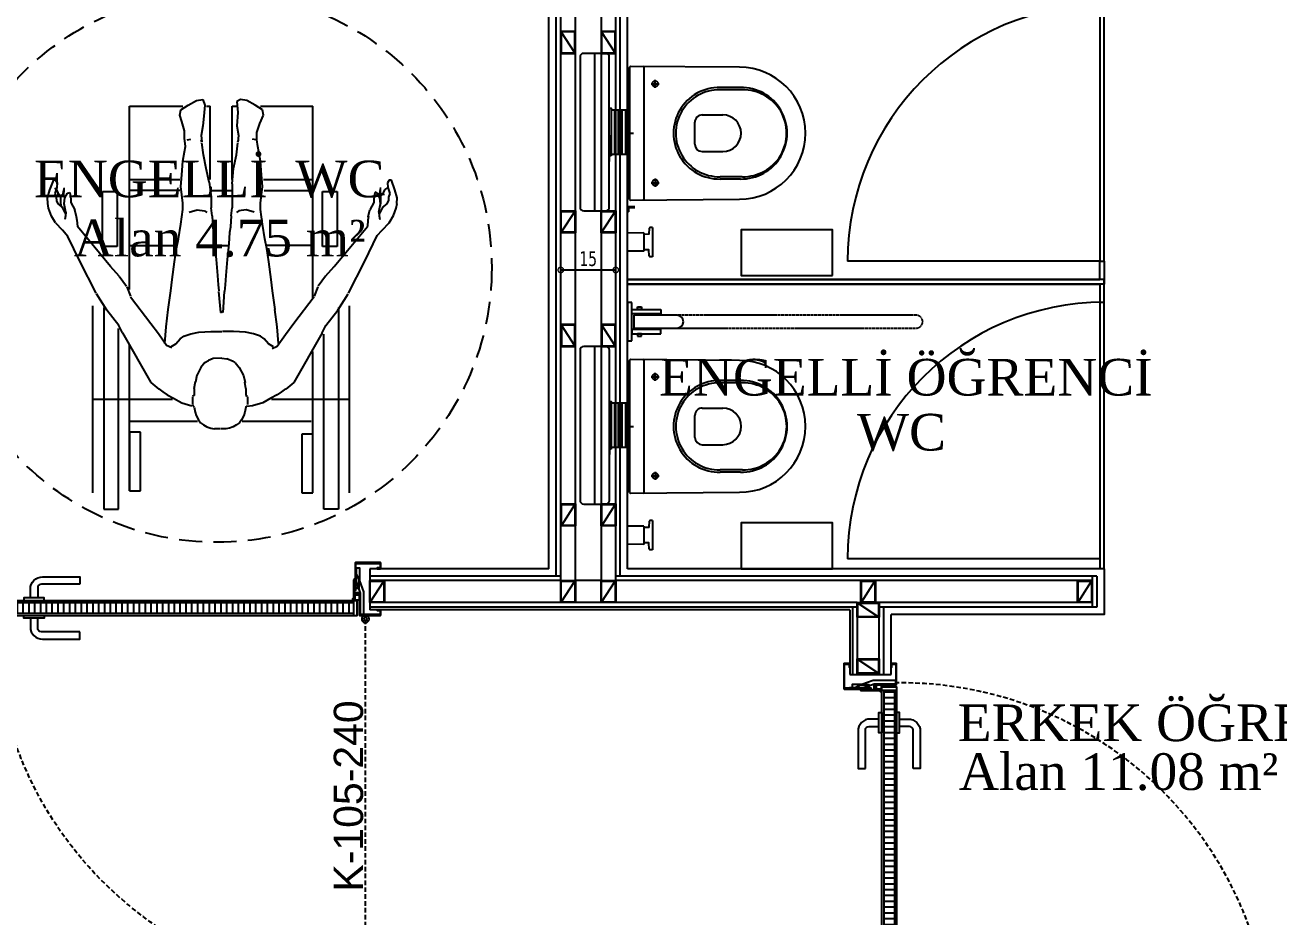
# Model space of a CAD drawing. Header units: millimetres. Extents: x -29311 to -3405, y 28913 to 42880.
# Drawn here: x -17049.3 to -16707.2, y 32018.8 to 32262.2 of the extents above; entities that cross this region are included whole.
import ezdxf
from ezdxf.enums import TextEntityAlignment as Align

# ---------------------------------------------------------------- set-up
doc = ezdxf.new("R2010")
doc.units = ezdxf.units.MM
for name, pattern in [('( Hidden )', [0.375, 0.25, -0.125]), ('CENTER2', [1.125, 0.75, -0.125, 0.125, -0.125]), ('DASHED2', [0.375, 0.25, -0.125]), ('HIDDEN', [0.375, 0.25, -0.125])]:
    doc.linetypes.add(name, pattern=pattern)
for name, color, linetype in [('A-DUVAR-ALCIPAN', 9, 'Continuous'), ('A-DUVAR-ALCIPAN-CELIK', 144, 'Continuous'), ('A-DUVAR-TARAMA', 251, 'Continuous'), ('A-KAPI-AHSAP', 245, 'Continuous'), ('A-KAPI-AKSESUAR', 206, 'Continuous'), ('A-KAPI-METAL', 84, 'Continuous'), ('A-KAPI-PROFIL', 206, 'Continuous'), ('A-KAPLAMA-AHSAP', 34, 'Continuous'), ('A-KAPLAMA-SERAMIK', 31, 'Continuous'), ('A-OLCU-IC', 126, 'Continuous'), ('A-SIVA-ALCIPAN', 247, 'Continuous'), ('A-TEFRIS-SABIT', 177, 'Continuous'), ('A-YAZI', 136, 'Continuous'), ('AR-PLAN GORUNUS', 8, 'Continuous'), ('level', 10, 'Continuous')]:
    doc.layers.add(name, color=color, linetype=linetype)
doc.layers.add('MB_TERFİS', color=253, linetype='Continuous', lineweight=20)
doc.styles.add('Dimension Text', font='tahoma.ttf', dxfattribs={"width": 0.8})
doc.styles.get("Standard").update_dxf_attribs({"font": 'arial.ttf'})
doc.styles.add('YAZ', font='times.ttf', dxfattribs={"height": 0.12})
doc.styles.add('YAZ-50', font='times.ttf', dxfattribs={"width": 0.9})
doc.dimstyles.new('AYG-OLCU 1 to 2', dxfattribs={"dimtxt": 4, "dimasz": 3, "dimexe": 1.5, "dimexo": 1, "dimgap": 1, "dimtad": 1, "dimdec": 0, "dimdsep": 46, "dimtxsty": 'Dimension Text', "dimblk": 'DOTSMALL', "dimcen": 0, "dimclrd": 256, "dimclre": 256, "dimclrt": 256, "dimadec": 0, "dimazin": 0, "dimtfac": 1, "dimtdec": 0, "dimtofl": 0, "dimtmove": 1, "dimatfit": 3, "dimfxl": 1, "dimarcsym": 0})

# ---------------------------------------------------------------- blocks, each defined once
blk = doc.blocks.new('A$C7B0C6078')
for p, q in [((439.9, 361.7), (439.9, 3.3)), ((172.1, 301.2), (232.8, 301.2)), ((177.2, 307.5), (232.7, 307.5)), ((281.7, 232.5), (225.5, 232.5)), ((301.7, 212.5), (301.7, 152.5)), ((175.5, 182.5), (175.5, 182.5)), ((281.7, 132.5), (225.5, 132.5)), ((172.1, 63.8), (232.8, 63.8)), ((177.2, 57.5), (232.7, 57.5))]:
    blk.add_line(p, q)
at = {"color": 4, "linetype": 'CENTER2', "ltscale": 30}
for p, q in [((421, 317.5), (398.9, 317.5)), ((409.9, 306.4), (409.9, 328.6)), ((488.8, 182.5), (469.4, 182.5)), ((421, 47.5), (398.9, 47.5)), ((409.9, 58.6), (409.9, 36.4))]:
    blk.add_line(p, q, dxfattribs=at)
blk.add_lwpolyline([(480, 362, 0.416782), (477, 365), (180, 362.5, 1), (180, 2.5), (477, 0, 0.416585), (480, 3)], format="xyb", close=True)
for centre in [(409.9, 317.5), (409.9, 47.5)]:
    blk.add_circle(centre, 8)
for centre, radius, start, end in [((442.9, 361.7), 3, 90.4828, 180), ((174.9, 182.5), 125, 88.9853, 271.0147), ((169.9, 182.5), 118.7, 88.9853, 271.0147), ((234.9, 182.5), 125, 268.9853, 91.0147), ((234.9, 182.5), 118.7, 268.9853, 91.0147), ((225.5, 182.5), 50, 90, 180), ((281.7, 212.5), 20, 0, 90), ((225.5, 182.5), 50, 180, 270), ((281.7, 152.5), 20, 270, 0), ((442.9, 3.3), 3, 180, 269.5172)]:
    blk.add_arc(centre, radius, start, end)
blk = doc.blocks.new('engelli_bar')
for p, q in [((-2978.43, -757.43, 0), (-2978.43, -758.55, 0)), ((-2967.93, -757.43, 0), (-2978.43, -757.43, 0)), ((-2978.43, -758.55, 0), (-2967.93, -758.55, 0)), ((-2975.31, -758.55, 0), (-2976.52, -758.55, 0)), ((-2976.52, -758.55, 0), (-2976.52, -766.45, 0)), ((-2975.31, -766.45, 0), (-2975.31, -758.55, 0)), ((-2971.43, -759.1, 0), (-2974.93, -759.1, 0)), ((-2974.93, -759.1, 0), (-2974.93, -770.91, 0)), ((-2971.04, -758.55, 0), (-2969.83, -758.55, 0)), ((-2971.04, -766.45, 0), (-2971.04, -758.55, 0)), ((-2969.83, -758.55, 0), (-2969.83, -766.45, 0)), ((-2967.93, -758.55, 0), (-2967.93, -757.43, 0)), ((-2976.52, -760.08, 0), (-2977.18, -760.08, 0)), ((-2977.18, -760.08, 0), (-2977.18, -761.18, 0)), ((-2977.18, -761.18, 0), (-2976.52, -761.18, 0)), ((-2976.52, -761.18, 0), (-2976.52, -760.08, 0)), ((-2969.83, -760.08, 0), (-2969.17, -760.08, 0)), ((-2969.83, -761.18, 0), (-2969.83, -760.08, 0)), ((-2969.17, -761.18, 0), (-2969.83, -761.18, 0)), ((-2969.17, -760.08, 0), (-2969.17, -761.18, 0)), ((-2976.52, -766.45, 0), (-2975.31, -766.45, 0)), ((-2969.83, -766.45, 0), (-2971.04, -766.45, 0))]:
    blk.add_line(p, q)
at = {"color": 252, "linetype": 'DASHED2', "ltscale": 0.25}
for p, q in [((-2974.93, -770.91, 0), (-2974.93, -836.18, 0)), ((-2971.43, -836.18, 0), (-2971.43, -770.89, 0))]:
    blk.add_line(p, q, dxfattribs=at)
at = {"elevation": 0}
blk.add_lwpolyline([(-2971.43, -770.89), (-2971.43, -759.1)], dxfattribs=at)
for start, end in [(180, 270), (269.999, 0)]:
    blk.add_arc((-2973.18, -770.89, 0), 1.75, start, end)
at = {"color": 252, "linetype": 'DASHED2', "ltscale": 0.25}
for start, end in [(180, 270), (269.999, 0)]:
    blk.add_arc((-2973.18, -836.18, 0), 1.75, start, end, dxfattribs=at)
blk = doc.blocks.new('WC')
at = {"layer": 'A-TEFRIS-SABIT'}
for p, q in [((83781.92, 725.33), (83781.92, 733.33)), ((83781.92, 733.33), (83782.64, 733.31)), ((83782.83, 733.12), (83782.92, 731.48)), ((83782.95, 731.45), (83784.27, 731.43)), ((83784.27, 726.83), (83784.27, 731.83)), ((83784.27, 731.83), (83788.67, 731.79)), ((83788.73, 731.74), (83788.73, 726.91)), ((83781.92, 725.33), (83782.64, 725.34)), ((83782.83, 725.53), (83782.92, 727.17)), ((83782.95, 727.2), (83784.27, 727.22)), ((83784.27, 726.83), (83788.67, 726.86)), ((83788.21, 717.6), (83788.21, 681.65))]:
    blk.add_line(p, q, dxfattribs=at)
for points in [[(83732.79, 738.48), (83732.79, 725.98), (83757.79, 725.98), (83757.79, 738.48)], [(83788.21, 705.83), (83788.71, 705.83), (83788.71, 692.83), (83788.21, 692.83), (83788.21, 705.83)], [(83793.21, 705.83), (83793.71, 705.83), (83793.71, 692.83), (83793.21, 692.83), (83793.21, 705.83)]]:
    blk.add_lwpolyline(points, close=True, dxfattribs=at)
blk.add_lwpolyline([(83801.71, 678.83), (83801.71, 719.83, 0.414214), (83800.71, 720.83), (83794.71, 720.83, 0.414214), (83793.71, 719.83), (83793.71, 678.83, 0.414214), (83794.71, 677.83), (83800.71, 677.83, 0.414214)], format="xyb", close=True, dxfattribs=at)
blk.add_lwpolyline([(83801.71, 678.83), (83801.71, 719.83, 0.414214), (83800.71, 720.83), (83794.71, 720.83, 0.414214), (83793.71, 719.83), (83793.71, 678.83, 0.414214), (83794.71, 677.83), (83800.71, 677.83, 0.414214)], format="xyb", close=True, dxfattribs=at)
for points in [[(83797.71, 720.83), (83797.71, 677.83)], [(83788.21, 705.83), (83788.21, 692.83)], [(83788.21, 705.83), (83788.21, 692.83)], [(83793.21, 705.33), (83788.71, 705.33)], [(83789.21, 705.33), (83789.21, 693.33)], [(83790.21, 705.33), (83790.21, 693.33)], [(83791.21, 705.33), (83791.21, 693.33)], [(83792.21, 705.33), (83792.21, 693.33)], [(83793.71, 700.17), (83793.71, 707.33)], [(83788.71, 693.33), (83793.21, 693.33)]]:
    blk.add_lwpolyline(points, dxfattribs=at)
for centre, radius, start, end in [((83782.63, 733.11), 0.2, 3.0835, 89), ((83782.95, 731.48), 0.03, 183.0835, 269), ((83788.68, 731.74), 0.05, 0, 89.5), ((83782.63, 725.54), 0.2, 271, 356.9165), ((83782.95, 727.17), 0.03, 91, 176.9165), ((83788.68, 726.91), 0.05, 270.5, 360)]:
    blk.add_arc(centre, radius, start, end, dxfattribs=at)
at = {"layer": 'A-TEFRIS-SABIT', "xscale": 0.1, "yscale": 0.1, "zscale": 0.1}
blk.add_blockref('A$C7B0C6078', (83740.21, 681.38), dxfattribs=at)
at = {"layer": 'A-TEFRIS-SABIT', "rotation": 270}
blk.add_blockref('engelli_bar', (84546.15, -2302.12, 0), dxfattribs=at)
blk = doc.blocks.new('ISLAK ACIM')
at = {"layer": 'A-TEFRIS-SABIT'}
for p, q in [((82787.45, 16223.07), (82787.45, 16259.02)), ((82786.95, 16208.93), (82786.95, 16213.76)), ((82791.4, 16213.85), (82787, 16213.81)), ((82791.4, 16213.85), (82791.4, 16208.85)), ((82792.71, 16213.47), (82791.4, 16213.45)), ((82792.83, 16215.14), (82792.74, 16213.5)), ((82793.74, 16215.35), (82793.03, 16215.33)), ((82793.74, 16215.35), (82793.74, 16207.35)), ((82791.4, 16208.85), (82787, 16208.88)), ((82792.71, 16209.22), (82791.4, 16209.24)), ((82792.83, 16207.55), (82792.74, 16209.19)), ((82793.74, 16207.35), (82793.03, 16207.36))]:
    blk.add_line(p, q, dxfattribs=at)
blk.add_lwpolyline([(82773.95, 16261.85), (82773.95, 16220.85, 0.414214), (82774.95, 16219.85), (82780.95, 16219.85, 0.414214), (82781.95, 16220.85), (82781.95, 16261.85, 0.414214), (82780.95, 16262.85), (82774.95, 16262.85, 0.414214)], format="xyb", close=True, dxfattribs=at)
blk.add_lwpolyline([(82773.95, 16261.85), (82773.95, 16220.85, 0.414214), (82774.95, 16219.85), (82780.95, 16219.85, 0.414214), (82781.95, 16220.85), (82781.95, 16261.85, 0.414214), (82780.95, 16262.85), (82774.95, 16262.85, 0.414214)], format="xyb", close=True, dxfattribs=at)
for points in [[(82777.95, 16219.85), (82777.95, 16262.85)], [(82787.45, 16234.85), (82787.45, 16247.85)], [(82787.45, 16234.85), (82787.45, 16247.85)], [(82786.95, 16247.35), (82782.45, 16247.35)], [(82783.45, 16235.35), (82783.45, 16247.35)], [(82784.45, 16235.35), (82784.45, 16247.35)], [(82785.45, 16235.35), (82785.45, 16247.35)], [(82786.45, 16235.35), (82786.45, 16247.35)], [(82781.95, 16240.5), (82781.95, 16233.35)], [(82782.45, 16235.35), (82786.95, 16235.35)]]:
    blk.add_lwpolyline(points, dxfattribs=at)
for points in [[(82782.45, 16234.85), (82781.95, 16234.85), (82781.95, 16247.85), (82782.45, 16247.85), (82782.45, 16234.85)], [(82787.45, 16234.85), (82786.95, 16234.85), (82786.95, 16247.85), (82787.45, 16247.85), (82787.45, 16234.85)], [(82842.88, 16202.2), (82842.88, 16214.7), (82817.88, 16214.7), (82817.88, 16202.2)]]:
    blk.add_lwpolyline(points, close=True, dxfattribs=at)
for centre, radius, start, end in [((82787, 16213.76), 0.05, 90.5, 180), ((82792.71, 16213.5), 0.03, 271, 356.9165), ((82793.03, 16215.13), 0.2, 91, 176.9165), ((82787, 16208.93), 0.05, 180, 269.5), ((82792.71, 16209.19), 0.03, 3.0835, 89), ((82793.03, 16207.56), 0.2, 183.0835, 269)]:
    blk.add_arc(centre, radius, start, end, dxfattribs=at)
at = {"layer": 'A-TEFRIS-SABIT', "xscale": 0.1, "yscale": 0.1, "zscale": 0.1, "rotation": 180}
blk.add_blockref('A$C7B0C6078', (82835.45, 16259.3), dxfattribs=at)
blk = doc.blocks.new('engelli')
at = {"linetype": 'Continuous'}
for p, q in [((-32.02, -33.07), (-32.02, 21.96)), ((-32.02, 21.96), (-28.02, 21.96)), ((-28.02, 21.96), (-28.02, -27.32)), ((27.98, 21.96), (27.98, -25.82)), ((31.98, 21.96), (27.98, 21.96)), ((31.98, -33.07), (31.98, 21.96)), ((-35.02, 17.46), (-35.02, -33.54)), ((21.98, 1.46), (21.98, 17.46)), ((21.98, 17.46), (24.98, 17.46)), ((24.98, 17.46), (24.98, -21.07)), ((24.98, 17.46), (24.98, 1.46)), ((34.98, 17.46), (34.98, -33.54)), ((-25.02, 16.96), (-25.02, -22.82)), ((-25.02, 0.96), (-25.02, 16.96)), ((-25.02, 16.96), (-22.02, 16.96)), ((-22.02, 16.96), (-22.02, 0.96)), ((-22.02, 0.96), (-25.02, 0.96)), ((-0.17, 0), (-1.81, 0)), ((1.3, 0), (0, 0)), ((24.98, 1.46), (21.98, 1.46)), ((-25.02, -2.04), (-6.49, -2.04)), ((-6.84, -3.65), (-6.17, -2.43)), ((-6.17, -2.43), (-5.64, -1.57)), ((-5.64, -1.57), (-4.85, -1.04)), ((-4.85, -1.04), (-3.92, -0.52)), ((-3.92, -0.52), (-2.85, -0.17)), ((-2.85, -0.17), (-1.92, 0)), ((2.23, -0.17), (1.3, 0)), ((3.29, -0.52), (2.23, -0.17)), ((4.22, -1.04), (3.29, -0.52)), ((5.02, -1.57), (4.22, -1.04)), ((5.55, -2.43), (5.02, -1.57)), ((6.22, -3.65), (5.55, -2.43)), ((5.76, -2.04), (24.51, -2.04)), ((-10.77, -7.11), (-8, -6.24)), ((-7.37, -5.91), (-7.79, -6.44)), ((-7.79, -8.7), (-7.79, -6.61)), ((-7.37, -5.91), (-7.1, -4.52)), ((-7.1, -4.52), (-6.84, -3.65)), ((6.48, -4.52), (6.22, -3.65)), ((6.75, -5.91), (6.48, -4.52)), ((6.75, -5.91), (7.17, -6.26)), ((8.54, -6.24), (7.01, -6.07)), ((7.17, -8.7), (7.17, -6.61)), ((11.32, -7.11), (8.54, -6.24)), ((-35.02, -8.04), (-13.24, -8.04)), ((-17.01, -10.91), (-15.92, -10.11)), ((-15.92, -10.11), (-14.73, -9.25)), ((-14.73, -9.25), (-13.05, -8.3)), ((-13.05, -8.3), (-10.77, -7.11)), ((-7.37, -9.04), (-7.79, -8.87)), ((-7.37, -9.74), (-7.37, -9.04)), ((-7.37, -10.96), (-7.37, -9.74)), ((6.75, -9.04), (7.17, -8.87)), ((6.75, -9.74), (6.75, -9.04)), ((6.75, -10.96), (6.75, -9.74)), ((13.59, -8.3), (11.32, -7.11)), ((15.28, -9.25), (13.59, -8.3)), ((13.76, -8.04), (35.01, -8.04)), ((16.46, -10.11), (15.28, -9.25)), ((17.55, -10.91), (16.46, -10.11)), ((-26.91, -26.19), (-19.16, -12.59)), ((-19.16, -12.59), (-16.99, -10.82)), ((-7.37, -10.96), (-7.03, -12.92)), ((-6.65, -14.61), (-7.04, -12.7)), ((6.12, -14.51), (6.52, -12.6)), ((6.75, -10.96), (6.49, -12.72)), ((19.78, -12.59), (17.62, -10.82)), ((27.54, -26.19), (19.78, -12.59)), ((-5.51, -16.7), (-6.64, -14.5)), ((-4.45, -18.09), (-5.51, -16.7)), ((3.82, -18.09), (4.89, -16.7)), ((4.89, -16.7), (6.1, -14.5)), ((-4.45, -18.09), (-3.45, -18.66)), ((-2.19, -19.13), (-3.43, -18.61)), ((0.16, -19.3), (-2.19, -19.13)), ((0.16, -19.3), (1.56, -19.06)), ((1.57, -19.13), (3.27, -18.44)), ((3.82, -18.09), (3.27, -18.44)), ((-17.13, -25.95), (-14.89, -22.78)), ((-15.4, -23.26), (-15, -27.8)), ((-14.89, -22.78), (-13.49, -22.18)), ((-13.74, -22.31), (-12.35, -23.17)), ((-12.35, -23.17), (-11.17, -24.51)), ((12.9, -23.17), (11.71, -24.51)), ((14.29, -22.31), (12.9, -23.17)), ((15.28, -22.42), (13.87, -21.82)), ((15.67, -23.26), (15.27, -27.8)), ((17.52, -25.59), (15.28, -22.42)), ((-26.91, -26.19), (-27.97, -28.21)), ((-19.24, -28.68), (-17.13, -25.95)), ((-11.17, -24.51), (-10.18, -25.29)), ((-10.18, -25.29), (-8.3, -25.93)), ((-8.3, -25.93), (-6.12, -26.36)), ((-6.12, -26.36), (-2.85, -26.57)), ((-2.85, -26.57), (0.22, -26.57)), ((3.4, -26.57), (0.33, -26.57)), ((6.66, -26.36), (3.4, -26.57)), ((8.84, -25.93), (6.66, -26.36)), ((10.72, -25.29), (8.84, -25.93)), ((11.71, -24.51), (10.72, -25.29)), ((19.86, -28.68), (17.52, -25.59)), ((27.54, -26.19), (28.6, -28.21)), ((-27.97, -28.21), (-31.17, -32.35)), ((-24.76, -36.04), (-19.24, -28.68)), ((-15, -27.8), (-14.5, -32.57)), ((15.27, -27.8), (14.67, -32.56)), ((25.39, -36.04), (19.86, -28.68)), ((28.6, -28.21), (31.8, -32.35)), ((-31.17, -32.35), (-34, -36.82)), ((-14.5, -32.57), (-13.76, -37.62)), ((-0.71, -37.42), (-0.18, -31.69)), ((-0.18, -31.69), (0.22, -31.91)), ((0.45, -31.69), (0.05, -31.91)), ((0.85, -37.42), (0.45, -31.69)), ((14.76, -32.57), (14.01, -37.62)), ((31.8, -32.35), (34.63, -36.82)), ((-34.11, -36.99), (-38.55, -45.72)), ((-25.78, -38.72), (-24.74, -36.14)), ((-13.76, -37.62), (-13.38, -40.77)), ((-0.78, -39.26), (-0.68, -37.62)), ((1.05, -39.26), (0.94, -37.42)), ((14.01, -37.62), (13.64, -40.77)), ((24.98, -35.57), (24.98, -50.04)), ((26.41, -38.72), (25.37, -36.14)), ((34.73, -36.99), (39.18, -45.72)), ((-27.84, -41.63), (-25.87, -38.9)), ((-25.02, -38.04), (-25.02, -50.04)), ((-13.38, -40.77), (-12.7, -45.52)), ((-0.98, -41.85), (-0.78, -39.26)), ((1.25, -41.85), (1.05, -39.26)), ((13.64, -40.77), (12.96, -45.52)), ((28.46, -41.63), (26.5, -38.9)), ((-30.2, -44.26), (-39.25, -55.18)), ((-27.84, -41.63), (-30.2, -44.26)), ((-1.38, -46.17), (-0.98, -41.85)), ((1.65, -46.17), (1.25, -41.85)), ((28.46, -41.63), (30.83, -44.26)), ((30.83, -44.26), (39.88, -55.18)), ((-38.55, -45.72), (-41.86, -52.49)), ((-12.7, -45.52), (-12.19, -49.2)), ((-1.98, -51.77), (-1.38, -46.17)), ((2.05, -50.49), (1.65, -46.17)), ((12.96, -45.52), (12.44, -49.2)), ((39.18, -45.72), (42.6, -52.72)), ((-32.35, -49.71), (-32.35, -64.71)), ((-28.35, -49.71), (-32.35, -49.71)), ((-28.35, -64.71), (-28.35, -49.71)), ((-25.02, -50.04), (-25.02, -68.04)), ((-25.02, -50.04), (-12.49, -50.04)), ((-12.19, -49.2), (-11.67, -51.79)), ((-1.49, -50.04), (2.01, -50.04)), ((2.25, -53.52), (2.05, -50.49)), ((12.44, -49.2), (11.93, -51.79)), ((24.98, -50.04), (12.51, -50.04)), ((24.98, -50.04), (24.98, -68.04)), ((27.65, -49.71), (27.65, -64.71)), ((31.65, -49.71), (27.65, -49.71)), ((31.65, -64.71), (31.65, -49.71)), ((-43.32, -54.23), (-45.15, -56.15)), ((-41.86, -52.49), (-43.29, -54.24)), ((-11.67, -51.79), (-10.99, -55.82)), ((-2.24, -55.07), (-1.98, -51.77)), ((2.5, -54.99), (2.25, -53.52)), ((11.93, -51.79), (11.26, -55.82)), ((42.6, -52.72), (43.92, -54.24)), ((43.94, -54.23), (45.83, -56.24)), ((-46.3, -58.01), (-47.08, -60.17)), ((-45.2, -56.24), (-46.3, -58.01)), ((-42.49, -58.09), (-42.62, -57.1)), ((-42.4, -59.15), (-42.49, -58.09)), ((-39.51, -57.82), (-39.91, -59.75)), ((-39.58, -57.89), (-39.38, -56.91)), ((-39.38, -56.91), (-39.25, -55.18)), ((-10.99, -55.82), (-10.49, -59.82)), ((-2.49, -58.07), (-2.74, -60.32)), ((-2.49, -58.07), (-2.24, -55.07)), ((2.76, -58.07), (2.51, -55.07)), ((2.76, -58.07), (3.01, -60.32)), ((11.26, -55.82), (10.76, -59.82)), ((40.01, -56.91), (39.88, -55.18)), ((40.21, -57.89), (40.01, -56.91)), ((40.14, -57.82), (40.53, -59.75)), ((43.03, -59.15), (43.12, -58.09)), ((43.12, -58.09), (43.25, -57.1)), ((45.83, -56.24), (47.03, -58.2)), ((-47.34, -61.48), (-47.38, -63.04)), ((-47.08, -60.17), (-47.34, -61.48)), ((-44.94, -62.17), (-44.56, -61.35)), ((-44.56, -61.35), (-43.32, -60.34)), ((-43.85, -61.53), (-43.67, -60.61)), ((-43.8, -62.46), (-43.85, -61.53)), ((-43.35, -60.34), (-42.55, -58.73)), ((-42.4, -59.15), (-42.88, -61.35)), ((-42.88, -61.35), (-42.62, -63)), ((-41.01, -61.73), (-39.91, -59.75)), ((-10.49, -61.57), (-10.99, -66.07)), ((-10.49, -59.82), (-10.49, -61.57)), ((-8.74, -59.07), (-6.53, -59.71)), ((-6.53, -59.71), (-4.53, -59.49)), ((-4.53, -59.49), (-3.87, -59.01)), ((-2.74, -63.32), (-2.74, -60.32)), ((3.01, -63.32), (3.01, -60.32)), ((4.8, -59.49), (4.14, -59.01)), ((6.8, -59.71), (4.8, -59.49)), ((9.01, -59.07), (6.8, -59.71)), ((10.76, -59.82), (10.76, -61.57)), ((10.76, -61.57), (11.26, -66.07)), ((41.64, -61.73), (40.53, -59.75)), ((43.03, -59.15), (43.51, -61.35)), ((43.98, -60.34), (43.18, -58.73)), ((43.51, -61.35), (43.25, -63)), ((43.48, -61.53), (43.31, -60.61)), ((43.44, -62.46), (43.48, -61.53)), ((45.19, -61.35), (43.95, -60.34)), ((45.63, -62.34), (45.19, -61.35)), ((47.03, -58.2), (47.71, -60.17)), ((47.71, -60.17), (47.99, -61.49)), ((47.97, -61.48), (48.01, -63.04)), ((-47.38, -63.04), (-46.78, -65.17)), ((-45.37, -64.19), (-45.01, -63.16)), ((-44.87, -65.87), (-45.37, -64.19)), ((-45.03, -65.29), (-44.6, -64.51)), ((-45.01, -63.16), (-44.94, -62.17)), ((-44.6, -64.51), (-44.61, -63.71)), ((-44.61, -63.71), (-44.41, -64.16)), ((-44.41, -64.16), (-44.18, -63.95)), ((-44.18, -63.95), (-43.84, -63.35)), ((-43.84, -63.35), (-43.8, -62.46)), ((-42.62, -63), (-41.92, -64.32)), ((-41.92, -64.32), (-41.29, -64.44)), ((-41.29, -64.44), (-41.01, -62.61)), ((-41.01, -62.61), (-41.01, -61.73)), ((-32.35, -64.71), (-28.35, -64.71)), ((-3.24, -67.32), (-2.74, -63.32)), ((3.01, -66.82), (3.01, -63.32)), ((27.65, -64.71), (31.65, -64.71)), ((41.64, -62.61), (41.64, -61.73)), ((41.92, -64.44), (41.64, -62.61)), ((42.55, -64.32), (41.97, -64.53)), ((43.25, -63), (42.55, -64.32)), ((43.48, -63.35), (43.44, -62.46)), ((43.81, -63.95), (43.48, -63.35)), ((44.04, -64.16), (43.81, -63.95)), ((44.25, -63.71), (44.04, -64.16)), ((44.24, -64.51), (44.25, -63.71)), ((44.67, -65.29), (44.24, -64.51)), ((45.5, -65.87), (46, -64.19)), ((45.63, -63.16), (45.63, -62.34)), ((46, -64.19), (45.63, -63.16)), ((48.01, -63.04), (47.41, -65.17)), ((-46.78, -65.17), (-45.62, -67.93)), ((-45.62, -67.93), (-45.2, -67.8)), ((-45.45, -65.62), (-45.03, -65.29)), ((-45.2, -67.8), (-44.77, -67.08)), ((-44.77, -67.08), (-44.87, -65.87)), ((-25.02, -68.04), (-25.02, -88.04)), ((-25.02, -68.04), (-11.24, -68.04)), ((-11.24, -65.04), (-24.74, -65.04)), ((-10.99, -66.07), (-10.74, -69.32)), ((-3.24, -67.32), (-4.11, -71.04)), ((-3.02, -68.04), (-3.02, -88.04)), ((-2.74, -65.04), (2.76, -65.04)), ((2.98, -68.04), (2.98, -88.04)), ((3.01, -66.82), (3.39, -71.04)), ((11.26, -66.07), (11.01, -69.32)), ((11.51, -68.04), (24.98, -68.04)), ((11.76, -65.04), (24.98, -65.04)), ((24.98, -68.04), (24.98, -88.04)), ((45.5, -65.87), (44.67, -65.29)), ((45.4, -67.08), (45.5, -65.87)), ((45.83, -67.8), (45.4, -67.08)), ((46.43, -67.81), (45.83, -67.8)), ((47.41, -65.17), (46.43, -67.81)), ((-10.74, -69.32), (-10.49, -73.07)), ((-4.11, -71.04), (-4.86, -74.79)), ((3.39, -71.04), (4.14, -74.79)), ((11.01, -69.32), (10.76, -73.07)), ((-10.49, -73.07), (-9.99, -75.57)), ((-4.86, -74.79), (-5.24, -78.07)), ((4.14, -74.79), (4.51, -78.07)), ((10.76, -73.07), (10.26, -75.57)), ((-9.99, -75.57), (-9.74, -77.07)), ((-9.74, -77.07), (-9.99, -79.32)), ((-5.49, -80.07), (-5.24, -78.32)), ((-5.24, -78.32), (-5.49, -78.76)), ((4.76, -80.07), (4.51, -78.32)), ((4.51, -78.32), (4.76, -78.76)), ((10.01, -77.07), (9.76, -78.82)), ((10.26, -75.57), (10.01, -77.07)), ((-9.99, -81.32), (-10.74, -83.82)), ((-9.99, -79.32), (-9.99, -81.32)), ((-9.24, -78.82), (-8.24, -79.07)), ((-4.99, -82.7), (-5.49, -80.07)), ((4.26, -82.7), (4.76, -80.07)), ((9.51, -78.82), (8.51, -79.07)), ((9.76, -78.82), (9.76, -80.82)), ((9.76, -80.82), (10.51, -83.32)), ((-10.74, -83.82), (-11.24, -85.57)), ((-4.74, -85.32), (-4.99, -82.7)), ((-4.49, -88.32), (-4.74, -85.32)), ((4.51, -86.32), (4.26, -82.7)), ((10.51, -83.32), (11.51, -85.57)), ((-25.02, -88.04), (-10.49, -88.04)), ((-11.24, -85.57), (-10.99, -87.07)), ((-10.99, -87.07), (-8.99, -88.32)), ((-8.99, -88.32), (-6.74, -89.57)), ((-4.99, -89.82), (-4.49, -88.32)), ((-3.99, -88.04), (-3.02, -88.04)), ((2.98, -88.04), (4.51, -88.04)), ((4.26, -89.32), (4.51, -86.32)), ((9.26, -88.32), (7.01, -89.57)), ((11.26, -87.07), (9.26, -88.32)), ((10.76, -88.04), (24.98, -88.04)), ((11.51, -85.57), (11.26, -87.07)), ((-6.74, -89.57), (-4.99, -89.82)), ((5.26, -89.82), (4.26, -89.32)), ((7.01, -89.57), (5.26, -89.82))]:
    blk.add_line(p, q, dxfattribs=at)
blk = doc.blocks.new('A$C1989330F')
at = {"layer": 'A-KAPI-AKSESUAR'}
blk.add_lwpolyline([(27.5, 0), (-27.5, 0), (-27.5, -8), (27.5, -8)], close=True, dxfattribs=at)
blk.add_lwpolyline([(-125, -45), (-20, -45, 0.414214), (-10, -35), (-10, -8), (10, -8), (10, -32, -0.414214), (-23, -65), (-125, -65)], format="xyb", close=True, dxfattribs=at)
blk = doc.blocks.new('*U511')
at = {"ltscale": 12}
h = blk.add_hatch(dxfattribs=at)
h.set_pattern_fill('ANSI31', color=8, scale=5, angle=45)
h.set_pattern_definition([(90, (47.96, 20), (-15.875, 3e-15), [])])
h.paths.add_polyline_path([(1004, -130), (44, -130), (44, -160), (1004, -160)])
at = {"color": 8, "linetype": 'HIDDEN', "ltscale": 50}
blk.add_lwpolyline([(12.6, -176.2), (12.6, -1188.5, 0.417281), (1024.9, -165.6)], format="xyb", dxfattribs=at)
at = {"layer": 'A-KAPI-AHSAP'}
for points in [[(44, -165), (34, -165), (34, -148), (34, -148), (34, -125), (44, -125), (44, -165)], [(44, -125), (1004, -125)], [(1004, -165), (1004, -125), (1014, -125), (1014, -165), (1014, -165), (1014, -165), (1004, -165)], [(1004, -165), (44, -165)]]:
    blk.add_lwpolyline(points, dxfattribs=at)
blk.add_lwpolyline([(1004, -130), (44, -130), (44, -160), (1004, -160)], close=True, dxfattribs=at)
at = {"layer": 'A-KAPI-AKSESUAR'}
for radius in [10, 5, 4]:
    blk.add_circle((12, -175), radius, dxfattribs=at)
at = {"layer": 'A-KAPI-METAL'}
for points in [[(-29, -21.2), (39, -21.2, -0.414214), (40, -22.2), (40, -95.9), (38, -95.9), (38, -23.7, 0.414214), (37.5, -23.2), (-27.5, -23.2, 0.414214), (-28, -23.7), (-28, -35.2, 0.414214), (-27.5, -35.7), (-20, -35.7), (-20, -37.7), (-29, -37.7, -0.414214), (-30, -36.7), (-30, -22.2, -0.414214)], [(1077, -21.2), (1009, -21.2, 0.414214), (1008, -22.2), (1008, -95.9), (1010, -95.9), (1010, -23.7, -0.414214), (1010.5, -23.2), (1075.5, -23.2, -0.414214), (1076, -23.7), (1076, -35.2, -0.414214), (1075.5, -35.7), (1068, -35.7), (1068, -37.7), (1077, -37.7, 0.414214), (1078, -36.7), (1078, -22.2, 0.414214)], [(-30, -151, -0.414214), (-29, -150), (-20, -150), (-20, -152), (-27.5, -152, 0.414214), (-28, -152.5), (-28, -162.5, 0.414214), (-27.5, -163), (26.5, -163, 0.414214), (27, -162.5), (27, -105, -0.414214), (28.2, -104), (41, -104, -0.414154), (42, -105), (42, -119.5), (42, -82.6), (42, -68.4), (42, -82.6), (40, -82.6), (40, -68.4, -1), (44, -68.4), (44, -119.8, -0.934642), (40, -119.5), (40, -106.5, 0.414214), (39.5, -106), (29.5, -106, 0.414214), (29, -106.5), (29, -164, -0.414214), (28, -165), (-29, -165, -0.414214), (-30, -164)], [(1078, -151, 0.414214), (1077, -150), (1068, -150), (1068, -152), (1075.5, -152, -0.414214), (1076, -152.5), (1076, -162.5, -0.414214), (1075.5, -163), (1021.5, -163, -0.414214), (1021, -162.5), (1021, -104, 0.414214), (1019.7, -103), (1007, -103, 0.414154), (1006, -104), (1005.9, -119.5), (1006, -82.6), (1006, -68.4), (1006, -82.6), (1008, -82.6), (1008, -68.4, 1), (1004, -68.4), (1004, -119.8, 0.938583), (1007.9, -119.5), (1008, -105.5, -0.414214), (1008.5, -105), (1018.4, -105, -0.414214), (1019, -105.5), (1019, -164, 0.414214), (1020, -165), (1077, -165, 0.414214), (1078, -164)]]:
    blk.add_lwpolyline(points, format="xyb", close=True, dxfattribs=at)
at = {"layer": 'A-KAPI-PROFIL'}
for points in [[(16.5, -100.9), (27.5, -70.4), (27.5, -36.5), (37.5, -36.5), (37.5, -72.2), (25.9, -104.3), (25.9, -163), (16.5, -163)], [(1031.5, -100.9), (1020.5, -70.4), (1020.5, -43.8), (1010.5, -43.8), (1010.5, -72.2), (1022.1, -104.3), (1022.1, -163), (1031.5, -163)]]:
    blk.add_lwpolyline(points, close=True, dxfattribs=at)
for points in [[(36.5, -36.8), (37.5, -36.8), (37.5, -52.5), (29.6, -66.1), (29.6, -89.8), (36.6, -89.8), (36.6, -90.8), (28.6, -90.8), (28.6, -65.8), (36.5, -52.2), (36.5, -36.8)], [(1011.5, -36.8), (1010.5, -36.8), (1010.5, -52.5), (1018.3, -66.1), (1018.3, -89.8), (1011.3, -89.8), (1011.3, -90.8), (1019.3, -90.8), (1019.3, -65.8), (1011.5, -52.2), (1011.5, -36.8)]]:
    blk.add_lwpolyline(points, dxfattribs=at)
at = {"layer": 'A-KAPI-PROFIL', "color": 8}
for points in [[(39.7, -111.2, 0.414214), (37.7, -109.2), (31.3, -109.2, 0.414214), (29.3, -111.2), (29.3, -122, 0.414214), (31.3, -124), (45.3, -124, 0.414214), (46.3, -123), (46.3, -120, 1), (44.3, -120), (44.3, -121.5), (39.7, -121.5)], [(1018.7, -111.2, 0.414214), (1016.7, -109.2), (1010.2, -109.2, 0.414214), (1008.2, -111.2), (1008.2, -121.5), (1003.7, -121.5), (1003.7, -120, 1), (1001.7, -120), (1001.7, -123, 0.414214), (1002.7, -124), (1014, -124), (1016.7, -124, 0.414214), (1018.7, -122)]]:
    blk.add_lwpolyline(points, format="xyb", close=True, dxfattribs=at)
at = {"layer": 'DEFPOINTS', "linetype": 'ByBlock', "ltscale": 12}
for p, q in [((0, -37.7), (0, -150)), ((1048, -37.7), (1048, -125))]:
    blk.add_line(p, q, dxfattribs=at)
at = {"ltscale": 12, "xscale": -1, "rotation": 180}
blk.add_blockref('A$C1989330F', (916, -125), dxfattribs=at)
at = {"ltscale": 12}
blk.add_blockref('A$C1989330F', (916, -165), dxfattribs=at)
blk = doc.blocks.new('40 60')
at = {"layer": 'A-DUVAR-ALCIPAN-CELIK'}
for points in [[(82132.16, 6001.66), (82132.16, 6007.66), (82128.16, 6007.66), (82128.16, 6001.66)], [(82132.01, 6001.81), (82132.01, 6007.51), (82128.31, 6007.51), (82128.31, 6001.81)]]:
    blk.add_lwpolyline(points, close=True, dxfattribs=at)
blk.add_lwpolyline([(82128.31, 6007.51), (82132.01, 6001.81)], dxfattribs=at)
blk = doc.blocks.new('_DotSmall')
at = {"color": 0, "linetype": 'ByBlock', "const_width": 0.5}
blk.add_lwpolyline([(-0.0625, 0, 1), (0.0625, 0, 1)], format="xyb", close=True, dxfattribs=at)
blk = doc.blocks.new('*D264')
at = {"layer": 'A-OLCU-IC', "lineweight": -2, "transparency": 16777216}
for p, q in [((-16903.11, 32195.34), (-16903.11, 32196.84)), ((-16903.11, 32195.34), (-16888.11, 32195.34)), ((-16888.11, 32195.34), (-16888.11, 32196.84))]:
    blk.add_line(p, q, dxfattribs=at)
at = {"layer": 'DEFPOINTS', "color": 0, "transparency": 16777216}
for p in [(-16903.11, 32195.22), (-16888.11, 32195.34), (-16888.11, 32195.22)]:
    blk.add_point(p, dxfattribs=at)
at = {"layer": 'A-OLCU-IC', "lineweight": -2, "transparency": 16777216, "xscale": 3, "yscale": 3, "zscale": 3, "rotation": 180}
blk.add_blockref('_DotSmall', (-16903.11, 32195.34), dxfattribs=at)
at = {"layer": 'A-OLCU-IC', "lineweight": -2, "transparency": 16777216, "xscale": 3, "yscale": 3, "zscale": 3}
blk.add_blockref('_DotSmall', (-16888.11, 32195.34), dxfattribs=at)
at = {"layer": 'A-OLCU-IC', "transparency": 16777216, "insert": (-16895.61, 32198.39), "char_height": 4, "attachment_point": 5, "style": 'Dimension Text'}
blk.add_mtext('15', dxfattribs=at)

msp = doc.modelspace()

# ---------------------------------------------------------------- linework, layer by layer
at = {"layer": 'A-DUVAR-ALCIPAN'}
for p, q in [((-16888.11, 32110.56), (-16888.11, 32373.93)), ((-16886.86, 32111.81), (-16886.86, 32373.98)), ((-16904.36, 32111.81), (-16904.36, 32357.88)), ((-16903.11, 32110.56), (-16903.11, 32357.88)), ((-16823.48, 32103.31), (-16823.48, 32084.97)), ((-16822.23, 32104.56), (-16822.23, 32084.97)), ((-16816.23, 32084.97), (-16816.23, 32104.56)), ((-16814.98, 32084.97), (-16814.98, 32103.31))]:
    msp.add_line(p, q, dxfattribs=at)
for points in [[(-16903.11, 32111.81), (-16955.23, 32111.81)], [(-16756.86, 32111.81), (-16888.11, 32111.81)], [(-16758.11, 32111.81), (-16758.11, 32103.31)], [(-16756.86, 32111.81), (-16756.86, 32103.31)], [(-16903.11, 32110.56), (-16955.23, 32110.56)], [(-16758.11, 32110.56), (-16888.11, 32110.56)], [(-16822.23, 32104.56), (-16955.23, 32104.56)], [(-16822.23, 32103.31), (-16955.23, 32103.31)], [(-16758.11, 32104.56), (-16817.23, 32104.56)], [(-16756.86, 32103.31), (-16816.23, 32103.31)]]:
    msp.add_lwpolyline(points, dxfattribs=at)
at = {"layer": 'A-DUVAR-ALCIPAN-CELIK'}
msp.add_lwpolyline([(-16892.11, 32110.56), (-16899.11, 32110.56), (-16899.11, 32367.7), (-16892.11, 32367.7)], close=True, dxfattribs=at)
at = {"layer": 'A-DUVAR-TARAMA', "linetype": '( Hidden )', "ltscale": 25}
msp.add_circle((-16996.95, 32196.02), 75, dxfattribs=at)
at = {"layer": 'A-KAPLAMA-AHSAP'}
for p, q in [((-16756.04, 32192.71), (-16756.04, 32197.71)), ((-16755.44, 32197.71), (-16754.84, 32197.71)), ((-16754.84, 32197.71), (-16754.84, 32191.51)), ((-16754.84, 32192.71), (-16884.86, 32192.71)), ((-16884.86, 32192.71), (-16756.04, 32192.71)), ((-16884.86, 32191.51), (-16756.04, 32191.51)), ((-16754.84, 32191.51), (-16884.86, 32191.51)), ((-16756.04, 32191.51), (-16756.04, 32113.81)), ((-16754.84, 32113.81), (-16754.84, 32192.71)), ((-16756.07, 32186.51), (-16754.84, 32186.51)), ((-16755.44, 32186.51), (-16754.84, 32186.51))]:
    msp.add_line(p, q, dxfattribs=at)
msp.add_lwpolyline([(-16756.04, 32197.71), (-16754.84, 32197.71), (-16754.84, 32272.71), (-16756.04, 32272.71)], close=True, dxfattribs=at)
for points in [[(-16756.04, 32197.71), (-16824.84, 32197.71)], [(-16756.04, 32116.51), (-16824.84, 32116.51)]]:
    msp.add_lwpolyline(points, dxfattribs=at)
for centre in [(-16754.84, 32197.71), (-16754.84, 32116.51)]:
    msp.add_arc(centre, 70, 90, 180, dxfattribs=at)
at = {"layer": 'A-KAPLAMA-SERAMIK', "ltscale": 0.1}
for p, q in [((-16884.86, 32113.81), (-16884.86, 32370.06)), ((-16906.36, 32113.81), (-16906.36, 32354.63)), ((-16812.98, 32084.97), (-16812.98, 32101.31))]:
    msp.add_line(p, q, dxfattribs=at)
for points in [[(-16906.36, 32113.81), (-16955.23, 32113.81)], [(-16754.86, 32113.81), (-16884.86, 32113.81)], [(-16754.86, 32113.81), (-16754.86, 32101.31), (-16812.98, 32101.31)]]:
    msp.add_lwpolyline(points, dxfattribs=at)
at = {"layer": 'A-SIVA-ALCIPAN'}
msp.add_line((-16824.23, 32102.56), (-16824.23, 32084.97), dxfattribs=at)
for points in [[(-16955.23, 32113.81), (-16955.23, 32102.56)], [(-16824.23, 32102.56), (-16955.23, 32102.56)], [(-16824.23, 32084.97), (-16812.98, 32084.97)]]:
    msp.add_lwpolyline(points, dxfattribs=at)
at = {"layer": 'A-TEFRIS-SABIT'}
for p, q in [((-16884.86, 32210.97), (-16884.86, 32212.57)), ((-16884.86, 32212.57), (-16882.86, 32212.57)), ((-16884.86, 32212.57), (-16884.86, 32212.37)), ((-16884.86, 32212.37), (-16884.86, 32212.57)), ((-16882.86, 32212.57), (-16884.86, 32212.57)), ((-16884.86, 32212.57), (-16884.86, 32210.97)), ((-16884.86, 32211.17), (-16884.86, 32210.97)), ((-16884.86, 32210.97), (-16884.86, 32211.17)), ((-16884.66, 32212.37), (-16884.66, 32211.17)), ((-16884.66, 32212.37), (-16884.66, 32211.17)), ((-16882.86, 32212.37), (-16884.66, 32212.37)), ((-16884.66, 32211.17), (-16884.66, 32212.37)), ((-16884.66, 32212.37), (-16882.86, 32212.37)), ((-16884.66, 32211.17), (-16884.66, 32212.37)), ((-16836.39, 32113.81), (-16861.39, 32113.81)), ((-16756.86, 32113.81), (-16758.06, 32113.81))]:
    msp.add_line(p, q, dxfattribs=at)

# ---------------------------------------------------------------- block references
at = {"layer": 'A-DUVAR-ALCIPAN-CELIK', "rotation": 180}
for p in [(65229.05, 38262.1), (65240.05, 38262.1), (65229.06, 38182.11), (65240.06, 38182.11)]:
    msp.add_blockref('40 60', p, dxfattribs=at)
at = {"layer": 'A-DUVAR-ALCIPAN-CELIK', "xscale": -1}
for p in [(65229.05, 26203.82), (65240.05, 26203.82), (65229.06, 26123.82), (65240.06, 26123.82)]:
    msp.add_blockref('40 60', p, dxfattribs=at)
for p, rotation in [((-99083.39, 38112.22), 180), ((-99031.27, 38112.22), 180), ((-99020.27, 38112.22), 180), ((-98949.39, 38112.22), 180), ((-98890.27, 38112.22), 180), ((-10814.57, 114232.72), 90), ((-10814.57, 114217.35), 90)]:
    msp.add_blockref('40 60', p, dxfattribs=dict(at, rotation=rotation))
at = {"layer": 'A-KAPI-AHSAP', "xscale": -0.1, "yscale": 0.1, "zscale": 0.1}
msp.add_blockref('*U511', (-16955.23, 32117.58), dxfattribs=at)
at = {"layer": 'A-KAPI-AHSAP', "xscale": 0.1, "yscale": 0.1, "zscale": 0.1, "rotation": 90.00000000000004}
msp.add_blockref('*U511', (-16828, 31980.17), dxfattribs=at)
at = {"layer": 'A-TEFRIS-SABIT', "extrusion": (0, 0, -1), "xscale": -1, "zscale": -1}
msp.add_blockref('ISLAK ACIM', (99671.81, 15991.61), dxfattribs=at)
at = {"layer": 'AR-PLAN GORUNUS', "xscale": -1, "rotation": 180}
msp.add_blockref('engelli', (-16995.77, 32152.01), dxfattribs=at)
at = {"layer": 'MB_TERFİS', "rotation": 180}
msp.add_blockref('WC', (66903.86, 32852.29), dxfattribs=at)

# ---------------------------------------------------------------- texts
at = {"layer": 'A-YAZI', "style": 'YAZ-50'}
for s, p in [('ENGELLİ  WC', (-16999.02, 32215.19)), ('Alan 4.75 m²', (-16996.17, 32199.05)), ('ERKEK ÖĞRENCİ WC', (-16720.11, 32066.75)), ('Alan 11.08 m²', (-16750.88, 32053.43))]:
    msp.add_text(s, height=10, dxfattribs=at).set_placement(p, align=Align.CENTER)
at = {"layer": 'A-YAZI', "insert": (-16903.76, 32171.08), "char_height": 10, "width": 175.9417, "attachment_point": 1, "line_spacing_factor": 0.9, "style": 'YAZ'}
msp.add_mtext('\\pi-12.5158,l40,t57.4842;ENGELLİ ÖĞRENCİ \\P\\pi41.43157,t111.43157;WC', dxfattribs=at)
at = {"layer": 'level', "insert": (-16965.05, 32025.69), "char_height": 8, "width": 13.9869, "attachment_point": 1, "rotation": 90}
msp.add_mtext('K-105-240', dxfattribs=at)

# ---------------------------------------------------------------- dimensions: what is measured, and where the dimension line sits
at = {"layer": 'A-OLCU-IC'}
dim = msp.add_linear_dim(base=(-16888.11, 32195.34), p1=(-16903.11, 32195.22), p2=(-16888.11, 32195.22), dimstyle='AYG-OLCU 1 to 2', override={"dimfxl": 30, "dimfxlon": 1}, dxfattribs=at)
dim.commit()
dim.dimension.update_dxf_attribs({"geometry": '*D264', "text_midpoint": (-16895.61, 32198.39)})

doc.saveas('drawing.dxf')
